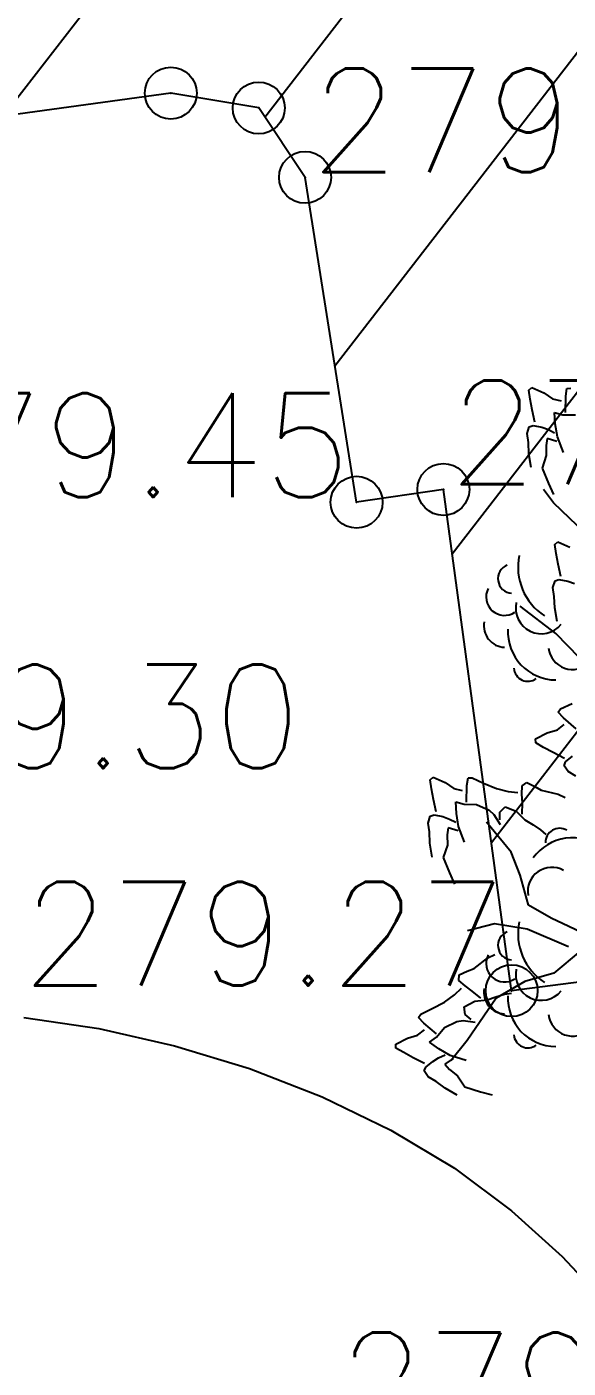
# Model space of a CAD drawing. Header units: millimetres. Extents: x 524954 to 526204, y 9523489 to 9524010.
# Drawn here: x 525605.91 to 525611.12, y 9523802.43 to 9523815.36 of the extents above; entities that cross this region are included whole.
import ezdxf
from ezdxf.enums import TextEntityAlignment as Align

# ---------------------------------------------------------------- set-up
doc = ezdxf.new("R2010")
doc.units = ezdxf.units.MM
doc.header["$PDMODE"] = 32
doc.header["$PDSIZE"] = 0.5
doc.linetypes.add('ACAD_ISO12W100', pattern=[21, 12, -3, 0, -3, 0, -3])
for name, color, linetype in [('Arbre', 34, 'ACAD_ISO12W100'), ('Bati', 6, 'Continuous'), ('Bati_H', 1, 'Continuous'), ('CN_01_00', 3, 'Continuous'), ('TopoAlt', 3, 'Continuous'), ('TOPOJIS', 7, 'Continuous')]:
    doc.layers.add(name, color=color, linetype=linetype)
doc.styles.add('Simplex 1.0', font='Simplex.shx', dxfattribs={"width": 0.99, "height": 1})

# ---------------------------------------------------------------- blocks, each defined once
blk = doc.blocks.new('TCPOINT M')
at = {"color": 0}
blk.add_point((0, 0), dxfattribs=at)
at = {"layer": 'TopoAlt', "style": 'Simplex 1.0', "width": 0.99}
blk.add_attdef('ALT', (0.15, 0.15), '', height=1, dxfattribs=at)
blk = doc.blocks.new('v088')
at = {"color": 3, "linetype": 'Continuous'}
for p, q in [((-2.616, 10.132), (-2.587, 10.158)), ((-2.603, 10.046), (-2.616, 10.132)), ((-2.587, 10.158), (-2.471, 10.107)), ((-2.471, 10.107), (-2.388, 10.049)), ((-2.261, 10.077), (-2.249, 10.151)), ((-2.249, 10.151), (-2.211, 10.152)), ((-2.583, 9.943), (-2.603, 10.046)), ((-2.388, 10.049), (-2.306, 10.03)), ((-2.264, 9.917), (-2.261, 10.077)), ((-2.558, 9.824), (-2.583, 9.943)), ((-2.368, 9.919), (-2.288, 9.897)), ((-2.362, 9.808), (-2.368, 9.919)), ((-2.288, 9.897), (-2.168, 9.895)), ((-2.634, 9.715), (-2.614, 9.781)), ((-2.621, 9.629), (-2.634, 9.715)), ((-2.614, 9.781), (-2.576, 9.793)), ((-2.576, 9.793), (-2.492, 9.777)), ((-2.492, 9.777), (-2.428, 9.754)), ((-2.428, 9.754), (-2.368, 9.723)), ((-2.342, 9.683), (-2.362, 9.808)), ((-2.617, 9.52), (-2.621, 9.629)), ((-2.439, 9.669), (-2.451, 9.601)), ((-2.451, 9.601), (-2.448, 9.503)), ((-2.346, 9.639), (-2.439, 9.669)), ((-2.283, 9.532), (-2.342, 9.683)), ((-2.595, 9.387), (-2.617, 9.52)), ((-2.448, 9.503), (-2.488, 9.382)), ((-2.488, 9.382), (-2.427, 9.234)), ((-2.427, 9.234), (-2.38, 9.127)), ((-2.366, 8.647), (-2.337, 8.672)), ((-2.337, 8.672), (-2.221, 8.621)), ((-2.353, 8.56), (-2.366, 8.647)), ((-2.333, 8.457), (-2.353, 8.56)), ((-2.308, 8.338), (-2.333, 8.457)), ((-2.384, 8.23), (-2.364, 8.296)), ((-2.364, 8.296), (-2.326, 8.308)), ((-2.326, 8.308), (-2.242, 8.291)), ((-2.242, 8.291), (-2.178, 8.268)), ((-2.371, 8.143), (-2.384, 8.23)), ((-2.367, 8.034), (-2.371, 8.143)), ((-2.345, 7.902), (-2.367, 8.034)), ((-2.31, 7.06), (-2.2, 7.113)), ((-2.333, 7.03), (-2.31, 7.06)), ((-2.283, 6.974), (-2.333, 7.03)), ((-2.439, 6.83), (-2.342, 6.858)), ((-2.342, 6.858), (-2.275, 6.909)), ((-2.161, 6.87), (-2.283, 6.974)), ((-2.551, 6.772), (-2.439, 6.83)), ((-2.55, 6.734), (-2.551, 6.772)), ((-2.475, 6.689), (-2.55, 6.734)), ((-2.383, 6.639), (-2.475, 6.689)), ((-2.274, 6.584), (-2.383, 6.639)), ((-2.262, 6.55), (-2.196, 6.606)), ((-2.277, 6.513), (-2.262, 6.55)), ((-2.238, 6.456), (-2.277, 6.513)), ((-3.568, 6.377), (-3.539, 6.402)), ((-3.555, 6.29), (-3.568, 6.377)), ((-3.539, 6.402), (-3.423, 6.351)), ((-3.423, 6.351), (-3.34, 6.294)), ((-3.213, 6.322), (-3.201, 6.396)), ((-3.201, 6.396), (-3.163, 6.397)), ((-3.163, 6.397), (-3.053, 6.346)), ((-3.053, 6.346), (-2.929, 6.292)), ((-2.682, 6.318), (-2.637, 6.35)), ((-2.637, 6.35), (-2.56, 6.314)), ((-2.163, 6.412), (-2.238, 6.456)), ((-3.535, 6.188), (-3.555, 6.29)), ((-3.34, 6.294), (-3.258, 6.275)), ((-3.216, 6.161), (-3.213, 6.322)), ((-2.929, 6.292), (-2.814, 6.263)), ((-2.814, 6.263), (-2.721, 6.255)), ((-2.683, 6.24), (-2.682, 6.318)), ((-2.677, 6.155), (-2.683, 6.24)), ((-2.56, 6.314), (-2.499, 6.278)), ((-2.499, 6.278), (-2.334, 6.239)), ((-2.334, 6.239), (-2.268, 6.208)), ((-3.51, 6.069), (-3.535, 6.188)), ((-3.32, 6.164), (-3.24, 6.142)), ((-3.314, 6.053), (-3.32, 6.164)), ((-3.24, 6.142), (-3.121, 6.14)), ((-3.121, 6.14), (-2.999, 6.083)), ((-2.999, 6.083), (-2.952, 6.044)), ((-2.895, 6.065), (-2.845, 6.118)), ((-2.845, 6.118), (-2.738, 6.075)), ((-2.68, 6.046), (-2.677, 6.155)), ((-3.586, 5.96), (-3.566, 6.026)), ((-3.573, 5.874), (-3.586, 5.96)), ((-3.566, 6.026), (-3.528, 6.038)), ((-3.528, 6.038), (-3.444, 6.022)), ((-3.444, 6.022), (-3.38, 5.999)), ((-3.38, 5.999), (-3.32, 5.968)), ((-3.294, 5.928), (-3.314, 6.053)), ((-2.952, 6.044), (-2.892, 5.945)), ((-2.896, 5.991), (-2.895, 6.065)), ((-2.738, 6.075), (-2.654, 5.99)), ((-2.654, 5.99), (-2.576, 5.943)), ((-3.57, 5.765), (-3.573, 5.874)), ((-3.392, 5.914), (-3.403, 5.846)), ((-3.403, 5.846), (-3.4, 5.748)), ((-3.298, 5.884), (-3.392, 5.914)), ((-3.235, 5.777), (-3.294, 5.928)), ((-2.576, 5.943), (-2.504, 5.896)), ((-2.504, 5.896), (-2.454, 5.849)), ((-3.547, 5.632), (-3.57, 5.765)), ((-3.4, 5.748), (-3.44, 5.627)), ((-3.44, 5.627), (-3.379, 5.479)), ((-3.379, 5.479), (-3.332, 5.372)), ((-3.143, 4.557), (-3.01, 4.66)), ((-3.01, 4.66), (-2.944, 4.692)), ((-3.287, 4.496), (-3.21, 4.533)), ((-3.21, 4.533), (-3.143, 4.557)), ((-3.291, 4.441), (-3.287, 4.496)), ((-3.23, 4.39), (-3.291, 4.441)), ((-3.427, 4.233), (-3.331, 4.304)), ((-3.331, 4.304), (-3.266, 4.37)), ((-3.162, 4.341), (-3.23, 4.39)), ((-3.079, 4.271), (-3.162, 4.341)), ((-3.019, 4.255), (-2.933, 4.286)), ((-2.933, 4.286), (-2.851, 4.312)), ((-2.851, 4.312), (-2.783, 4.321)), ((-3.656, 4.117), (-3.547, 4.171)), ((-3.547, 4.171), (-3.427, 4.233)), ((-3.239, 4.188), (-3.137, 4.244)), ((-3.229, 4.115), (-3.239, 4.188)), ((-3.137, 4.244), (-3.019, 4.255)), ((-3.679, 4.087), (-3.656, 4.117)), ((-3.629, 4.032), (-3.679, 4.087)), ((-3.507, 3.927), (-3.629, 4.032)), ((-3.43, 3.988), (-3.309, 4.046)), ((-3.309, 4.046), (-3.249, 4.058)), ((-3.249, 4.058), (-3.134, 4.042)), ((-3.172, 4.068), (-3.229, 4.115)), ((-3.898, 3.83), (-3.785, 3.887)), ((-3.785, 3.887), (-3.688, 3.915)), ((-3.688, 3.915), (-3.621, 3.967)), ((-3.574, 3.849), (-3.507, 3.896)), ((-3.507, 3.896), (-3.43, 3.988)), ((-3.897, 3.791), (-3.898, 3.83)), ((-3.821, 3.747), (-3.897, 3.791)), ((-3.484, 3.783), (-3.574, 3.849)), ((-3.375, 3.72), (-3.484, 3.783)), ((-3.729, 3.697), (-3.821, 3.747)), ((-3.621, 3.641), (-3.729, 3.697)), ((-3.609, 3.608), (-3.542, 3.663)), ((-3.542, 3.663), (-3.485, 3.698)), ((-3.485, 3.698), (-3.422, 3.725)), ((-3.344, 3.689), (-3.426, 3.635)), ((-3.426, 3.635), (-3.38, 3.583)), ((-3.221, 3.67), (-3.375, 3.72)), ((-3.623, 3.571), (-3.609, 3.608)), ((-3.585, 3.514), (-3.623, 3.571)), ((-3.509, 3.469), (-3.585, 3.514)), ((-3.38, 3.583), (-3.303, 3.524)), ((-3.303, 3.524), (-3.234, 3.416)), ((-3.423, 3.403), (-3.509, 3.469)), ((-3.306, 3.337), (-3.423, 3.403)), ((-3.234, 3.416), (-3.081, 3.37)), ((-3.081, 3.37), (-2.968, 3.339))]:
    blk.add_line(p, q, dxfattribs=at)
at = {"linetype": 'Continuous'}
for p, q in [((-2.378, 9.048), (-2.474, 9.177)), ((-2.074, 8.756), (-2.378, 9.048)), ((-2.358, 7.786), (-2.7, 8.052)), ((-2.129, 7.554), (-2.358, 7.786)), ((-2.787, 5.681), (-3.023, 5.969)), ((-2.701, 5.459), (-2.787, 5.681)), ((-2.621, 5.169), (-2.701, 5.459)), ((-2.4, 5.043), (-2.621, 5.169)), ((-2.946, 4.988), (-3.206, 4.92)), ((-2.634, 4.938), (-2.946, 4.988)), ((-2.233, 4.766), (-2.634, 4.938)), ((-2.061, 4.882), (-2.4, 5.043)), ((-2.123, 4.725), (-2.377, 4.514)), ((-2.655, 4.434), (-2.931, 4.273)), ((-2.377, 4.514), (-2.655, 4.434)), ((-2.931, 4.273), (-3.209, 3.863)), ((-3.209, 3.863), (-3.367, 3.667))]:
    blk.add_line(p, q, dxfattribs=at)
at = {"color": 3, "linetype": 'Continuous'}
for centre, major_axis, start_param, end_param in [((-2.155, 8.43), (0.4, 0.4), 2.158504, 3.344219), ((-2.774, 8.316), (-0.099, 0.099), -0.421529, 2.292047), ((-2.851, 8.139), (-0.125, 0.125), 0.293965, 2.957824), ((-2.497, 8.031), (0.174, 0.174), 2.133893, 4.816631), ((-2.844, 7.86), (-0.145, 0.145), 0.590553, 2.325666), ((-2.352, 7.806), (0.33, 0.33), 2.307735, 3.914618), ((-2.195, 7.672), (0.164, 0.164), 2.463212, 4.701636), ((-2.625, 7.463), (0.0964, 0.0964), 2.435534, 4.557933), ((-2.195, 5.352), (0.33, 0.33), 0.12682, 1.733702), ((-2.32, 5.773), (0.0964, 0.0964), 0.254619, 2.377018), ((-2.395, 5.301), (-0.164, 0.164), -1.288499, 0.949924), ((-2.155, 4.896), (-0.4, 0.4), 0.587708, 1.773422), ((-2.774, 4.781), (-0.099, 0.099), -0.421529, 2.292047), ((-2.851, 4.605), (-0.125, 0.125), 0.293965, 2.957824), ((-2.497, 4.497), (0.174, 0.174), 2.133893, 4.816631), ((-2.844, 4.326), (-0.145, 0.145), 0.590553, 2.325666), ((-2.352, 4.272), (0.33, 0.33), 2.307735, 3.914618), ((-2.195, 4.138), (0.164, 0.164), 2.463212, 4.701636), ((-2.625, 3.929), (0.0964, 0.0964), 2.435534, 4.557933)]:
    blk.add_ellipse(centre, major_axis=major_axis, ratio=1, start_param=start_param, end_param=end_param, dxfattribs=at)

msp = doc.modelspace()

# ---------------------------------------------------------------- hatches: boundary and pattern name
at = {"layer": 'Bati_H'}
h = msp.add_hatch(dxfattribs=at)
h.set_pattern_fill('_U', color=256, scale=2, angle=-127.6648, style=0, pattern_type=0)
h.set_pattern_definition([(232.33518954, (0, 0), (1.5831979346, -1.222081953), [])])
h.paths.add_polyline_path([(525613.828, 9523806.487), (525610.574, 9523806.068), (525609.917, 9523810.9), (525609.081, 9523810.777), (525608.585, 9523813.909), (525608.139, 9523814.578), (525607.292, 9523814.721), (525604.249, 9523814.304), (525604.145, 9523815.183), (525601.239, 9523814.789), (525596.868, 9523814.226), (525595.553, 9523824.308), (525617.594, 9523827.288), (525620.151, 9523807.42), (525613.813, 9523806.604)])

# ---------------------------------------------------------------- linework, layer by layer
at = {"layer": 'Bati', "flags": 128}
msp.add_lwpolyline([(525613.828, 9523806.487), (525610.574, 9523806.068), (525609.917, 9523810.9), (525609.081, 9523810.777), (525608.585, 9523813.909), (525608.139, 9523814.578), (525607.292, 9523814.721), (525604.249, 9523814.304), (525604.145, 9523815.183), (525601.239, 9523814.789), (525596.868, 9523814.226), (525595.553, 9523824.308), (525617.594, 9523827.288), (525620.151, 9523807.42), (525613.813, 9523806.604)], close=True, dxfattribs=at)
at = {"layer": 'CN_01_00', "elevation": 279, "flags": 128}
msp.add_lwpolyline([(525605.877, 9523805.811), (525606.599, 9523805.703), (525607.328, 9523805.538), (525608.049, 9523805.318), (525608.749, 9523805.045), (525609.411, 9523804.724), (525610.023, 9523804.356), (525610.572, 9523803.946), (525611.059, 9523803.505), (525611.49, 9523803.045), (525611.869, 9523802.58), (525612.199, 9523802.121)], dxfattribs=at)

# ---------------------------------------------------------------- block references
at = {"layer": 'Arbre'}
msp.add_blockref('v088', (525613.356, 9523801.724, 279.48), dxfattribs=at)
at = {"layer": 'TOPOJIS'}
for p in [(525607.292, 9523814.721, 279.32), (525608.139, 9523814.578, 279.32)]:
    msp.add_blockref('TCPOINT M', p, dxfattribs=at)
ref = msp.add_blockref('TCPOINT M', (525608.585, 9523813.909, 279.35), dxfattribs=at)
ref.add_attrib('ALT', '279.35', (525608.635, 9523813.959, 279.35), dxfattribs={"layer": 'TopoAlt', "height": 1, "style": 'Simplex 1.0', "width": 0.99})
ref = msp.add_blockref('TCPOINT M', (525609.917, 9523810.9, 279.46), dxfattribs=at)
ref.add_attrib('ALT', '279.46', (525609.967, 9523810.95, 279.46), dxfattribs={"layer": 'TopoAlt', "height": 1, "style": 'Simplex 1.0', "width": 0.99})
ref = msp.add_blockref('TCPOINT M', (525609.081, 9523810.777, 279.45), dxfattribs=at)
ref.add_attrib('ALT', '279.45', dxfattribs={"layer": 'TopoAlt', "height": 1, "style": 'Simplex 1.0', "width": 0.99}).set_placement((525609.031, 9523810.827, 279.45), align=Align.RIGHT)
ref = msp.add_blockref('TCPOINT M', (525602.883, 9523808.163, 279.3), dxfattribs=at)
ref.add_attrib('ALT', '279.30', (525603.883, 9523808.213, 279.3), dxfattribs={"layer": 'TopoAlt', "height": 1, "style": 'Simplex 1.0', "width": 0.99})
ref = msp.add_blockref('TCPOINT M', (525610.574, 9523806.068, 279.27), dxfattribs=at)
ref.add_attrib('ALT', '279.27', dxfattribs={"layer": 'TopoAlt', "height": 1, "style": 'Simplex 1.0', "width": 0.99}).set_placement((525610.524, 9523806.118, 279.27), align=Align.RIGHT)
ref = msp.add_blockref('TCPOINT M', (525613.613, 9523801.724, 279.56), dxfattribs=at)
ref.add_attrib('ALT', '279.56', dxfattribs={"layer": 'TopoAlt', "height": 1, "style": 'Simplex 1.0', "width": 0.99}).set_placement((525613.563, 9523801.774, 279.56), align=Align.RIGHT)

doc.saveas('drawing.dxf')
